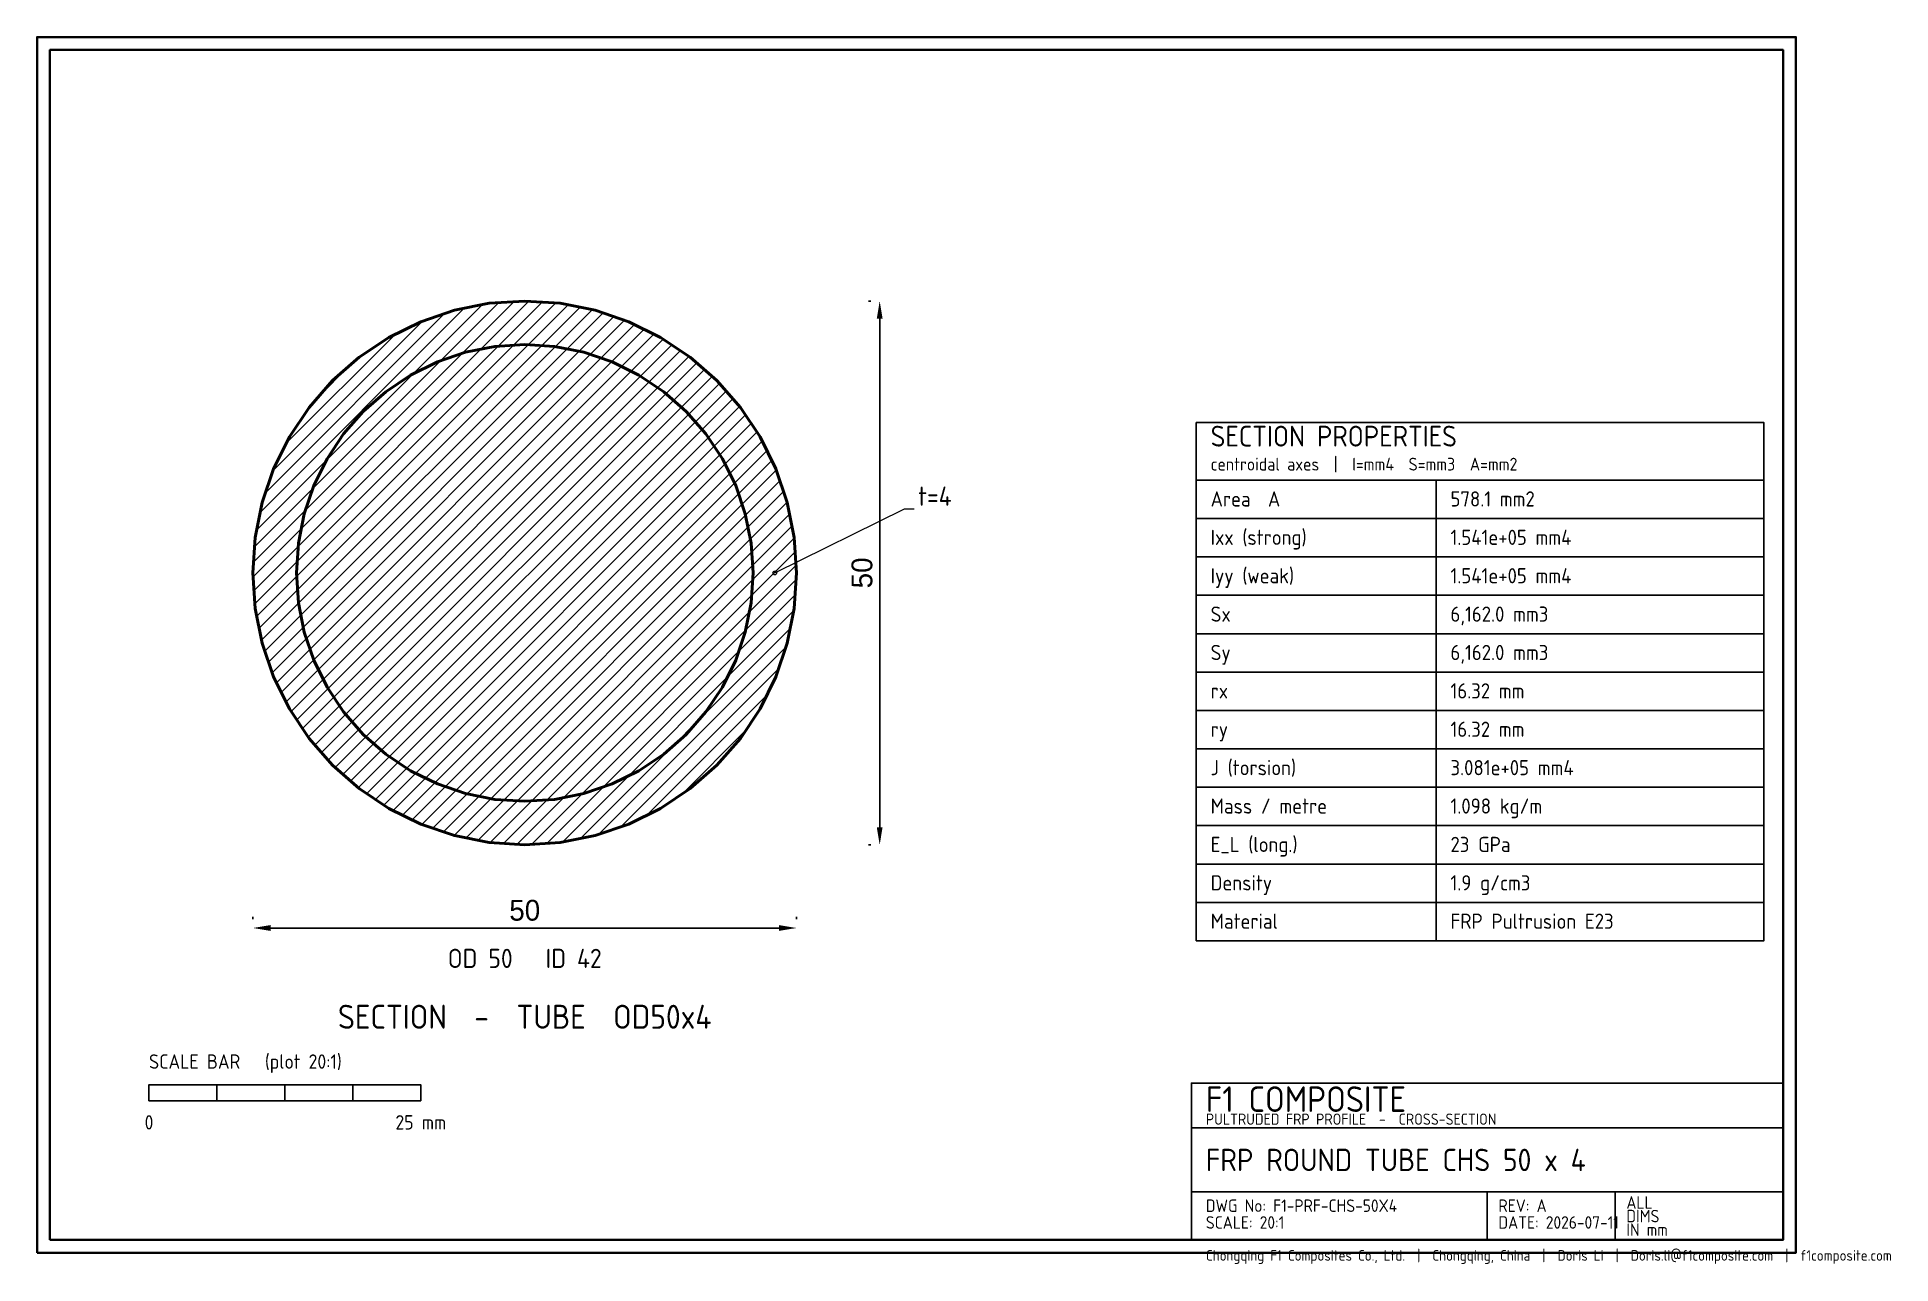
# Model space of a CAD drawing. Header units: millimetres. Extents: x 0 to 11595, y -70 to 7600.
import ezdxf
from ezdxf.enums import TextEntityAlignment as Align

# ---------------------------------------------------------------- set-up
doc = ezdxf.new("R2010")
doc.units = ezdxf.units.MM
for name, color, linetype, lineweight in [('BEAM', 4, 'CONTINUOUS', 50), ('BORDER', 250, 'CONTINUOUS', 40), ('DIM', 1, 'CONTINUOUS', 18), ('HATCH', 9, 'CONTINUOUS', 9), ('TEXT', 250, 'CONTINUOUS', 25), ('TITLE', 250, 'CONTINUOUS', 30)]:
    doc.layers.add(name, color=color, linetype=linetype, lineweight=lineweight)
doc.layers.add('NOTE', color=2, linetype='CONTINUOUS', lineweight=18, true_color=0xb45f00)
doc.styles.add('F1', font='isocp.shx')
doc.dimstyles.new('F1DIM', dxfattribs={"dimtxt": 130, "dimasz": 110, "dimexe": 70, "dimexo": 55, "dimgap": 45, "dimtad": 1, "dimdec": 0, "dimcen": 2.5, "dimclrd": 1, "dimclre": 1, "dimclrt": 1, "dimazin": 3, "dimtfac": 1, "dimtmove": 0, "dimatfit": 3})

msp = doc.modelspace()

# ---------------------------------------------------------------- hatches: boundary and pattern name
at = {"layer": 'HATCH'}
h = msp.add_hatch(dxfattribs=at)
h.set_pattern_fill('ANSI31', scale=20)
h.paths.add_polyline_path([(4750, 4250), (4735.5, 4471.9), (4692.1, 4690), (4620.6, 4900.6), (4522.2, 5100), (4398.7, 5284.9), (4252.1, 5452.1), (4084.9, 5598.7), (3900, 5722.2), (3700.6, 5820.6), (3490, 5892.1), (3271.9, 5935.5), (3050, 5950), (2828.1, 5935.5), (2610, 5892.1), (2399.4, 5820.6), (2200, 5722.2), (2015.1, 5598.7), (1847.9, 5452.1), (1701.3, 5284.9), (1577.8, 5100), (1479.4, 4900.6), (1407.9, 4690), (1364.5, 4471.9), (1350, 4250), (1364.5, 4028.1), (1407.9, 3810), (1479.4, 3599.4), (1577.8, 3400), (1701.3, 3215.1), (1847.9, 3047.9), (2015.1, 2901.3), (2200, 2777.8), (2399.4, 2679.4), (2610, 2607.9), (2828.1, 2564.5), (3050, 2550), (3271.9, 2564.5), (3490, 2607.9), (3700.6, 2679.4), (3900, 2777.8), (4084.9, 2901.3), (4252.1, 3047.9), (4398.7, 3215.1), (4522.2, 3400), (4620.6, 3599.4), (4692.1, 3810), (4735.5, 4028.1)])
h.paths.add_polyline_path([(4478, 4250), (4465.8, 4436.4), (4429.3, 4619.6), (4369.3, 4796.5), (4286.7, 4964), (4182.9, 5119.3), (4059.7, 5259.7), (3919.3, 5382.9), (3764, 5486.7), (3596.5, 5569.3), (3419.6, 5629.3), (3236.4, 5665.8), (3050, 5678), (2863.6, 5665.8), (2680.4, 5629.3), (2503.5, 5569.3), (2336, 5486.7), (2180.7, 5382.9), (2040.3, 5259.7), (1917.1, 5119.3), (1813.3, 4964), (1730.7, 4796.5), (1670.7, 4619.6), (1634.2, 4436.4), (1622, 4250), (1634.2, 4063.6), (1670.7, 3880.4), (1730.7, 3703.5), (1813.3, 3536), (1917.1, 3380.7), (2040.3, 3240.3), (2180.7, 3117.1), (2336, 3013.3), (2503.5, 2930.7), (2680.4, 2870.7), (2863.6, 2834.2), (3050, 2822), (3236.4, 2834.2), (3419.6, 2870.7), (3596.5, 2930.7), (3764, 3013.3), (3919.3, 3117.1), (4059.7, 3240.3), (4182.9, 3380.7), (4286.7, 3536), (4369.3, 3703.5), (4429.3, 3880.4), (4465.8, 4063.6)], flags=0)

# ---------------------------------------------------------------- linework, layer by layer
at = {"layer": 'BEAM'}
for points in [[(4750, 4250), (4735.5, 4471.9), (4692.1, 4690), (4620.6, 4900.6), (4522.2, 5100), (4398.7, 5284.9), (4252.1, 5452.1), (4084.9, 5598.7), (3900, 5722.2), (3700.6, 5820.6), (3490, 5892.1), (3271.9, 5935.5), (3050, 5950), (2828.1, 5935.5), (2610, 5892.1), (2399.4, 5820.6), (2200, 5722.2), (2015.1, 5598.7), (1847.9, 5452.1), (1701.3, 5284.9), (1577.8, 5100), (1479.4, 4900.6), (1407.9, 4690), (1364.5, 4471.9), (1350, 4250), (1364.5, 4028.1), (1407.9, 3810), (1479.4, 3599.4), (1577.8, 3400), (1701.3, 3215.1), (1847.9, 3047.9), (2015.1, 2901.3), (2200, 2777.8), (2399.4, 2679.4), (2610, 2607.9), (2828.1, 2564.5), (3050, 2550), (3271.9, 2564.5), (3490, 2607.9), (3700.6, 2679.4), (3900, 2777.8), (4084.9, 2901.3), (4252.1, 3047.9), (4398.7, 3215.1), (4522.2, 3400), (4620.6, 3599.4), (4692.1, 3810), (4735.5, 4028.1)], [(4478, 4250), (4465.8, 4436.4), (4429.3, 4619.6), (4369.3, 4796.5), (4286.7, 4964), (4182.9, 5119.3), (4059.7, 5259.7), (3919.3, 5382.9), (3764, 5486.7), (3596.5, 5569.3), (3419.6, 5629.3), (3236.4, 5665.8), (3050, 5678), (2863.6, 5665.8), (2680.4, 5629.3), (2503.5, 5569.3), (2336, 5486.7), (2180.7, 5382.9), (2040.3, 5259.7), (1917.1, 5119.3), (1813.3, 4964), (1730.7, 4796.5), (1670.7, 4619.6), (1634.2, 4436.4), (1622, 4250), (1634.2, 4063.6), (1670.7, 3880.4), (1730.7, 3703.5), (1813.3, 3536), (1917.1, 3380.7), (2040.3, 3240.3), (2180.7, 3117.1), (2336, 3013.3), (2503.5, 2930.7), (2680.4, 2870.7), (2863.6, 2834.2), (3050, 2822), (3236.4, 2834.2), (3419.6, 2870.7), (3596.5, 2930.7), (3764, 3013.3), (3919.3, 3117.1), (4059.7, 3240.3), (4182.9, 3380.7), (4286.7, 3536), (4369.3, 3703.5), (4429.3, 3880.4), (4465.8, 4063.6)]]:
    msp.add_lwpolyline(points, close=True, dxfattribs=at)
at = {"layer": 'BORDER'}
for points in [[(0, 0), (11000, 0), (11000, 7600), (0, 7600)], [(80, 80), (10920, 80), (10920, 7520), (80, 7520)]]:
    msp.add_lwpolyline(points, close=True, dxfattribs=at)
at = {"layer": 'NOTE'}
for p, q in [((4614, 4250), (5426, 4650)), ((5426, 4650), (5486, 4650))]:
    msp.add_line(p, q, dxfattribs=at)
msp.add_circle((4614, 4250), 12, dxfattribs=at)
at = {"layer": 'TITLE'}
for p, q in [((7250, 4830), (10800, 4830)), ((8750, 1950), (8750, 4830)), ((7250, 4590), (10800, 4590)), ((7250, 4350), (10800, 4350)), ((7250, 4110), (10800, 4110)), ((7250, 3870), (10800, 3870)), ((7250, 3630), (10800, 3630)), ((7250, 3390), (10800, 3390)), ((7250, 3150), (10800, 3150)), ((7250, 2910), (10800, 2910)), ((7250, 2670), (10800, 2670)), ((7250, 2430), (10800, 2430)), ((7250, 2190), (10800, 2190)), ((7250, 1950), (10800, 1950)), ((7220, 780), (10920, 780)), ((7220, 380), (10920, 380)), ((9070, 80), (9070, 380)), ((9870, 80), (9870, 380))]:
    msp.add_line(p, q, dxfattribs=at)
for points in [[(7250, 1950), (10800, 1950), (10800, 5190), (7250, 5190)], [(700, 950), (1125, 950), (1125, 1050), (700, 1050)], [(1125, 950), (1550, 950), (1550, 1050), (1125, 1050)], [(1550, 950), (1975, 950), (1975, 1050), (1550, 1050)], [(1975, 950), (2400, 950), (2400, 1050), (1975, 1050)], [(7220, 80), (10920, 80), (10920, 1060), (7220, 1060)]]:
    msp.add_lwpolyline(points, close=True, dxfattribs=at)

# ---------------------------------------------------------------- texts
at = {"layer": 'NOTE', "style": 'F1'}
msp.add_text('t=4', height=120, dxfattribs=at).set_placement((5511, 4670))
msp.add_text('OD 50   ID 42', height=120, dxfattribs=at).set_placement((3050, 1780), align=Align.CENTER)
at = {"layer": 'TEXT', "style": 'F1'}
for s, height, p in [('centroidal axes  |  I=mm4  S=mm3  A=mm2', 80, (7340, 4890)), ('Area  A', 95, (7340, 4665)), ('578.1 mm2', 95, (8840, 4665)), ('Ixx (strong)', 95, (7340, 4425)), ('1.541e+05 mm4', 95, (8840, 4425)), ('Iyy (weak)', 95, (7340, 4185)), ('1.541e+05 mm4', 95, (8840, 4185)), ('Sx', 95, (7340, 3945)), ('6,162.0 mm3', 95, (8840, 3945)), ('Sy', 95, (7340, 3705)), ('6,162.0 mm3', 95, (8840, 3705)), ('rx', 95, (7340, 3465)), ('16.32 mm', 95, (8840, 3465)), ('ry', 95, (7340, 3225)), ('16.32 mm', 95, (8840, 3225)), ('J (torsion)', 95, (7340, 2985)), ('3.081e+05 mm4', 95, (8840, 2985)), ('Mass / metre', 95, (7340, 2745)), ('1.098 kg/m', 95, (8840, 2745)), ('E_L (long.)', 95, (7340, 2505)), ('23 GPa', 95, (8840, 2505)), ('Density', 95, (7340, 2265)), ('1.9 g/cm3', 95, (8840, 2265)), ('Material', 95, (7340, 2025)), ('FRP Pultrusion E23', 95, (8840, 2025)), ('SCALE BAR   (plot 20:1)', 90, (700, 1150)), ('Chongqing F1 Composites Co., Ltd.  |  Chongqing, China  |  Doris Li  |  Doris.li@f1composite.com  |  f1composite.com', 66, (7310, -50))]:
    msp.add_text(s, height=height, dxfattribs=at).set_placement(p)
for s, p in [('0', (700, 770)), ('25 mm', (2400, 770))]:
    msp.add_text(s, height=90, dxfattribs=at).set_placement(p, align=Align.CENTER)
at = {"layer": 'TITLE', "style": 'F1'}
for s, height, p in [('SECTION PROPERTIES', 130, (7340, 5040)), ('F1 COMPOSITE', 160, (7310, 880)), ('PULTRUDED FRP PROFILE  -  CROSS-SECTION', 70, (7310, 800)), ('FRP ROUND TUBE CHS 50 x 4', 140, (7310, 510)), ('ALL', 78, (9940, 275)), ('DWG No: F1-PRF-CHS-50X4', 78, (7310, 255)), ('REV: A', 78, (9140, 255)), ('DIMS', 78, (9940, 190)), ('SCALE: 20:1', 78, (7310, 150)), ('DATE: 2026-07-11', 78, (9140, 150)), ('IN mm', 78, (9940, 105))]:
    msp.add_text(s, height=height, dxfattribs=at).set_placement(p)
msp.add_text('SECTION  -  TUBE  OD50x4', height=150, dxfattribs=at).set_placement((3050, 1400), align=Align.CENTER)

# ---------------------------------------------------------------- dimensions: what is measured, and where the dimension line sits
at = {"layer": 'DIM'}
msp.add_linear_dim(base=(5270, 2550), p1=(5270, 2550), p2=(5270, 5950), angle=90, text='50', dimstyle='F1DIM', dxfattribs=at).render()
msp.add_linear_dim(base=(1350, 2030), p1=(1350, 2030), p2=(4750, 2030), text='50', dimstyle='F1DIM', dxfattribs=at).render()

doc.saveas('drawing.dxf')
